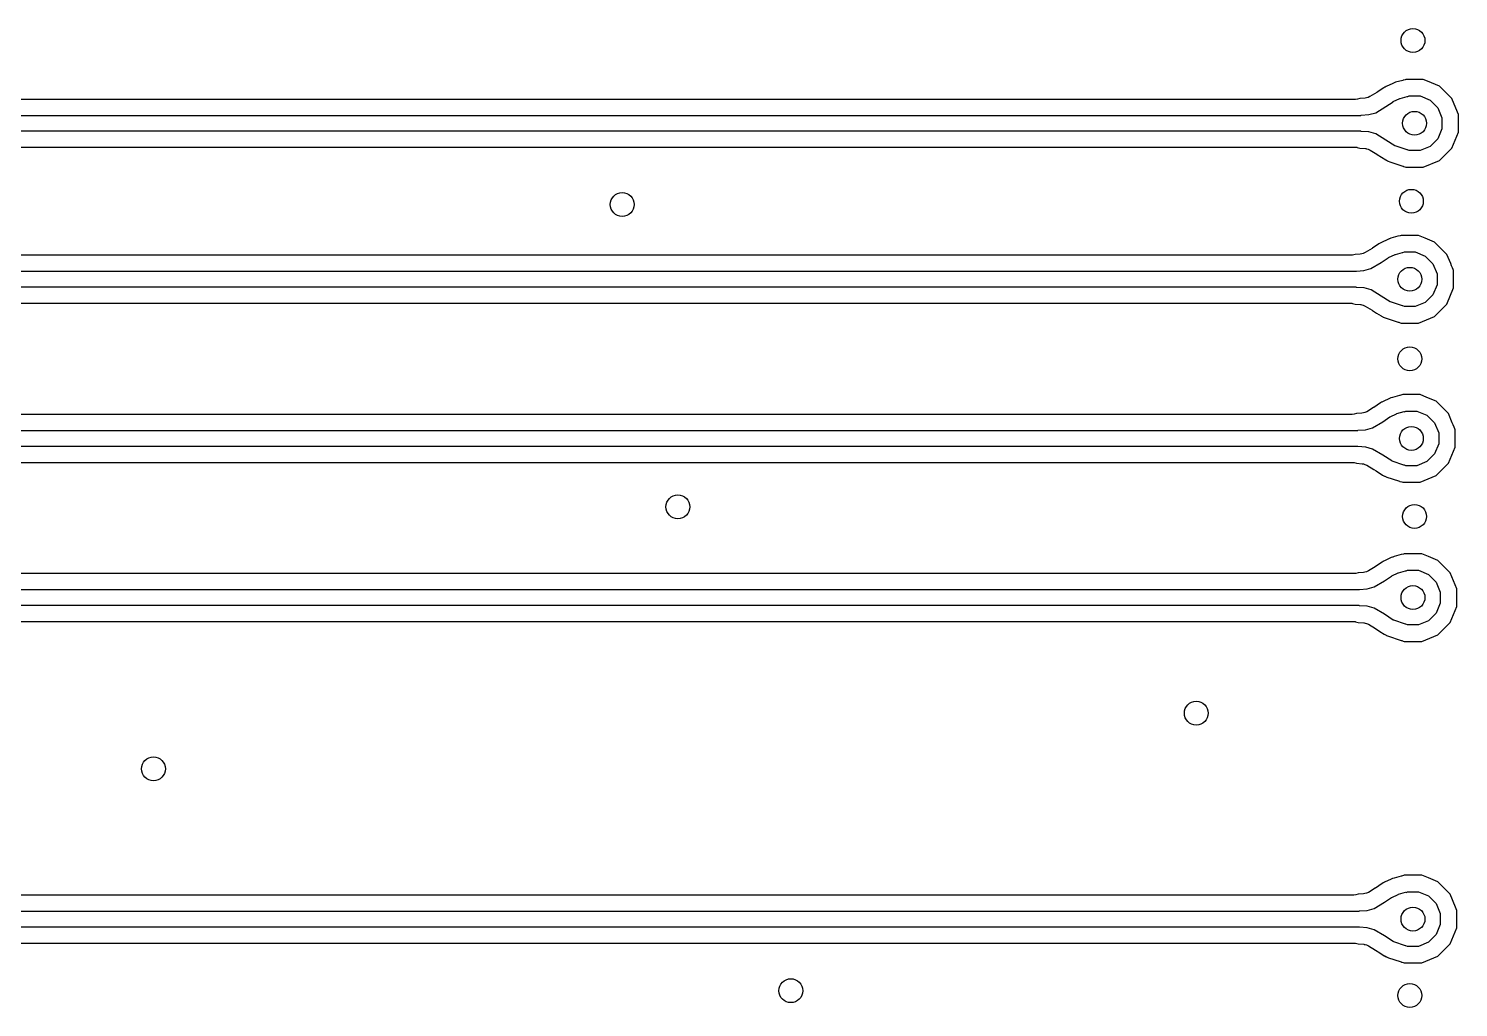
# Model space of a CAD drawing. Extents: x 114.9 to 199.6, y -137.1 to -76.7.
# Drawn here: x 173.96 to 182.95, y -97.27 to -91.12 of the extents above; entities that cross this region are included whole.
import ezdxf

# ---------------------------------------------------------------- set-up
doc = ezdxf.new("R2010")
doc.units = 0
doc.layers.add('BLACK', color=7, linetype='CONTINUOUS')

msp = doc.modelspace()

# ---------------------------------------------------------------- linework, layer by layer
at = {"layer": 'BLACK', "linetype": 'CONTINUOUS'}
for p, q in [((182.532778, -91.469188), (182.491588, -91.48843)), ((182.540844, -91.46582), (182.532778, -91.469188)), ((182.542657, -91.465149), (182.540844, -91.46582)), ((182.550964, -91.462465), (182.542657, -91.465149)), ((182.595512, -91.450078), (182.550964, -91.462465)), ((182.597881, -91.449665), (182.595512, -91.450078)), ((182.610354, -91.446506), (182.597849, -91.449485)), ((182.597849, -91.449485), (182.597881, -91.449665)), ((182.615199, -91.4445), (182.610354, -91.446506)), ((182.6152, -91.4445), (182.615199, -91.4445)), ((182.7248, -91.4445), (182.6152, -91.4445)), ((182.724801, -91.4445), (182.7248, -91.4445)), ((182.751354, -91.455499), (182.724801, -91.4445)), ((182.826058, -91.486443), (182.751354, -91.455499)), ((182.298525, -91.5695), (171.540062, -91.5695)), ((182.310846, -91.567926), (182.298525, -91.5695)), ((182.326038, -91.563979), (182.310846, -91.567926)), ((182.358977, -91.561434), (182.326038, -91.563979)), ((182.368354, -91.559782), (182.358977, -91.561434)), ((182.377384, -91.557266), (182.368354, -91.559782)), ((182.389447, -91.552078), (182.377384, -91.557266)), ((182.432562, -91.526202), (182.389447, -91.552078)), ((182.434587, -91.524918), (182.432562, -91.526202)), ((182.476044, -91.497191), (182.434587, -91.524918)), ((182.482909, -91.492969), (182.476044, -91.497191)), ((182.484439, -91.492107), (182.482909, -91.492969)), ((182.491588, -91.48843), (182.484439, -91.492107)), ((182.53624, -91.584015), (182.577423, -91.564776)), ((182.577423, -91.564776), (182.57923, -91.564108)), ((182.57923, -91.564108), (182.623778, -91.551722)), ((182.623778, -91.551722), (182.626845, -91.552096)), ((182.626845, -91.552096), (182.635859, -91.548363)), ((182.635859, -91.548363), (182.704141, -91.548363)), ((182.704141, -91.548363), (182.767225, -91.574493)), ((182.826059, -91.486444), (182.826058, -91.486443)), ((182.826061, -91.486445), (182.826059, -91.486444)), ((182.903555, -91.563939), (182.826061, -91.486445)), ((182.903555, -91.56394), (182.903555, -91.563939)), ((182.903557, -91.563942), (182.903555, -91.56394)), ((182.928426, -91.623981), (182.903557, -91.563942)), ((182.382142, -91.665461), (182.425825, -91.653288)), ((182.425825, -91.653288), (182.490097, -91.614715)), ((182.490097, -91.614715), (182.534705, -91.58488)), ((182.534705, -91.58488), (182.53624, -91.584015)), ((182.767225, -91.574493), (182.815507, -91.622775)), ((182.815507, -91.622775), (182.841637, -91.685859)), ((182.9455, -91.6652), (182.928426, -91.623981)), ((171.57, -91.67), (182.332349, -91.67)), ((182.332349, -91.67), (182.334161, -91.669166)), ((182.334161, -91.669166), (182.382142, -91.665461)), ((182.841637, -91.685859), (182.841637, -91.754141)), ((182.9455, -91.7748), (182.9455, -91.6652)), ((182.332497, -91.77), (171.590711, -91.77)), ((182.334152, -91.770842), (182.332497, -91.77)), ((182.382644, -91.774627), (182.334152, -91.770842)), ((182.426588, -91.787021), (182.382644, -91.774627)), ((182.490096, -91.825284), (182.426588, -91.787021)), ((182.546176, -91.861286), (182.490096, -91.825284)), ((182.815507, -91.817225), (182.767225, -91.865507)), ((182.841637, -91.754141), (182.815507, -91.817225)), ((182.903557, -91.876058), (182.9455, -91.7748)), ((171.652635, -91.8705), (182.299557, -91.8705)), ((182.299557, -91.8705), (182.30648, -91.870991)), ((182.30648, -91.870991), (182.309693, -91.871449)), ((182.309693, -91.871449), (182.325942, -91.876022)), ((182.325942, -91.876022), (182.36079, -91.878741)), ((182.36079, -91.878741), (182.362321, -91.87896)), ((182.362321, -91.87896), (182.362832, -91.879262)), ((182.362832, -91.879262), (182.368687, -91.880306)), ((182.368687, -91.880306), (182.377957, -91.88292)), ((182.377957, -91.88292), (182.389932, -91.888104)), ((182.389932, -91.888104), (182.433799, -91.914534)), ((182.433799, -91.914534), (182.434929, -91.915237)), ((182.434929, -91.915237), (182.461752, -91.932457)), ((182.461752, -91.932457), (182.489163, -91.950055)), ((182.548788, -91.862537), (182.546176, -91.861286)), ((182.623336, -91.887451), (182.548788, -91.862537)), ((182.624698, -91.887816), (182.623336, -91.887451)), ((182.626018, -91.88756), (182.624698, -91.887816)), ((182.635859, -91.891637), (182.626018, -91.88756)), ((182.704141, -91.891637), (182.635859, -91.891637)), ((182.767225, -91.865507), (182.704141, -91.891637)), ((182.826061, -91.953555), (182.903555, -91.876061)), ((182.903555, -91.87606), (182.903557, -91.876058)), ((182.903555, -91.876061), (182.903555, -91.87606)), ((182.489163, -91.950055), (182.489173, -91.950061)), ((182.489173, -91.950061), (182.489181, -91.950066)), ((182.489181, -91.950066), (182.489192, -91.950072)), ((182.489192, -91.950072), (182.489202, -91.950078)), ((182.489202, -91.950078), (182.492705, -91.952031)), ((182.492705, -91.952031), (182.500605, -91.956436)), ((182.500605, -91.956436), (182.503217, -91.957687)), ((182.503217, -91.957687), (182.515348, -91.962597)), ((182.515348, -91.962597), (182.589893, -91.98751)), ((182.589893, -91.98751), (182.596012, -91.989351)), ((182.596012, -91.989351), (182.597377, -91.989717)), ((182.597377, -91.989717), (182.597378, -91.989717)), ((182.597378, -91.989717), (182.597389, -91.98972)), ((182.597389, -91.98972), (182.597399, -91.98972)), ((182.597399, -91.98972), (182.597476, -91.989732)), ((182.597476, -91.989732), (182.598693, -91.990069)), ((182.598693, -91.990069), (182.600068, -91.990438)), ((182.600068, -91.990438), (182.600064, -91.99045)), ((182.600064, -91.99045), (182.608983, -91.992924)), ((182.608983, -91.992924), (182.6152, -91.9955)), ((182.6152, -91.9955), (182.615202, -91.9955)), ((182.615202, -91.9955), (182.724798, -91.9955)), ((182.724798, -91.9955), (182.7248, -91.9955)), ((182.7248, -91.9955), (182.826058, -91.953557)), ((182.826058, -91.953557), (182.82606, -91.953555)), ((182.82606, -91.953555), (182.826061, -91.953555)), ((182.454439, -92.472107), (182.452909, -92.472969)), ((182.461588, -92.46843), (182.454439, -92.472107)), ((182.502778, -92.449188), (182.461588, -92.46843)), ((182.510844, -92.44582), (182.502778, -92.449188)), ((182.512657, -92.445149), (182.510844, -92.44582)), ((182.520964, -92.442465), (182.512657, -92.445149)), ((182.565512, -92.430078), (182.520964, -92.442465)), ((182.567881, -92.429665), (182.565512, -92.430078)), ((182.580354, -92.426506), (182.567849, -92.429485)), ((182.567849, -92.429485), (182.567881, -92.429665)), ((182.585199, -92.4245), (182.580354, -92.426506)), ((182.5852, -92.4245), (182.585199, -92.4245)), ((182.6948, -92.4245), (182.5852, -92.4245)), ((182.694801, -92.4245), (182.6948, -92.4245)), ((182.736744, -92.441874), (182.694801, -92.4245)), ((182.796058, -92.466443), (182.736744, -92.441874)), ((182.796059, -92.466444), (182.796058, -92.466443)), ((182.796061, -92.466445), (182.796059, -92.466444)), ((182.873555, -92.543939), (182.796061, -92.466445)), ((182.268525, -92.5495), (172.540064, -92.5495)), ((182.280846, -92.547926), (182.268525, -92.5495)), ((182.296038, -92.543979), (182.280846, -92.547926)), ((182.328977, -92.541434), (182.296038, -92.543979)), ((182.338354, -92.539782), (182.328977, -92.541434)), ((182.347384, -92.537266), (182.338354, -92.539782)), ((182.359447, -92.532078), (182.347384, -92.537266)), ((182.402562, -92.506202), (182.359447, -92.532078)), ((182.404587, -92.504918), (182.402562, -92.506202)), ((182.446044, -92.477191), (182.404587, -92.504918)), ((182.452909, -92.472969), (182.446044, -92.477191)), ((182.50624, -92.564015), (182.547423, -92.544776)), ((182.547423, -92.544776), (182.54923, -92.544108)), ((182.54923, -92.544108), (182.593778, -92.531722)), ((182.593778, -92.531722), (182.596845, -92.532096)), ((182.596845, -92.532096), (182.605859, -92.528363)), ((182.605859, -92.528363), (182.674141, -92.528363)), ((182.674141, -92.528363), (182.737225, -92.554493)), ((182.737225, -92.554493), (182.785507, -92.602775)), ((182.873555, -92.54394), (182.873555, -92.543939)), ((182.873557, -92.543942), (182.873555, -92.54394)), ((182.89726, -92.601165), (182.873557, -92.543942)), ((172.57, -92.65), (182.302349, -92.65)), ((182.302349, -92.65), (182.304161, -92.649166)), ((182.304161, -92.649166), (182.352142, -92.645461)), ((182.352142, -92.645461), (182.395825, -92.633288)), ((182.395825, -92.633288), (182.460097, -92.594715)), ((182.460097, -92.594715), (182.504705, -92.56488)), ((182.504705, -92.56488), (182.50624, -92.564015)), ((182.785507, -92.602775), (182.811637, -92.665859)), ((182.903073, -92.615198), (182.89726, -92.601165)), ((182.908842, -92.629125), (182.903073, -92.615198)), ((182.913003, -92.639172), (182.908842, -92.629125)), ((182.9155, -92.6452), (182.913003, -92.639172)), ((182.9155, -92.7548), (182.9155, -92.6452)), ((182.811637, -92.734141), (182.785507, -92.797225)), ((182.811637, -92.665859), (182.811637, -92.734141)), ((182.302497, -92.75), (172.590711, -92.75)), ((182.304152, -92.750842), (182.302497, -92.75)), ((182.352644, -92.754627), (182.304152, -92.750842)), ((182.396588, -92.767021), (182.352644, -92.754627)), ((182.460096, -92.805284), (182.396588, -92.767021)), ((182.516176, -92.841286), (182.460096, -92.805284)), ((182.785507, -92.797225), (182.737225, -92.845507)), ((182.873557, -92.856058), (182.9155, -92.7548)), ((172.652635, -92.8505), (182.269557, -92.8505)), ((182.269557, -92.8505), (182.27648, -92.850991)), ((182.27648, -92.850991), (182.279693, -92.851449)), ((182.279693, -92.851449), (182.295942, -92.856022)), ((182.295942, -92.856022), (182.33079, -92.858741)), ((182.33079, -92.858741), (182.332321, -92.85896)), ((182.332321, -92.85896), (182.332832, -92.859262)), ((182.332832, -92.859262), (182.338687, -92.860306)), ((182.338687, -92.860306), (182.347957, -92.86292)), ((182.347957, -92.86292), (182.359932, -92.868104)), ((182.359932, -92.868104), (182.403799, -92.894534)), ((182.403799, -92.894534), (182.404929, -92.895237)), ((182.404929, -92.895237), (182.431752, -92.912457)), ((182.431752, -92.912457), (182.459163, -92.930055)), ((182.518788, -92.842537), (182.516176, -92.841286)), ((182.593336, -92.867451), (182.518788, -92.842537)), ((182.594698, -92.867816), (182.593336, -92.867451)), ((182.596018, -92.86756), (182.594698, -92.867816)), ((182.605859, -92.871637), (182.596018, -92.86756)), ((182.674141, -92.871637), (182.605859, -92.871637)), ((182.737225, -92.845507), (182.674141, -92.871637)), ((182.796061, -92.933555), (182.873555, -92.856061)), ((182.873555, -92.85606), (182.873557, -92.856058)), ((182.873555, -92.856061), (182.873555, -92.85606)), ((182.459163, -92.930055), (182.459173, -92.930061)), ((182.459173, -92.930061), (182.459181, -92.930066)), ((182.459181, -92.930066), (182.459192, -92.930072)), ((182.459192, -92.930072), (182.459202, -92.930078)), ((182.459202, -92.930078), (182.462705, -92.932031)), ((182.462705, -92.932031), (182.470605, -92.936436)), ((182.470605, -92.936436), (182.473217, -92.937687)), ((182.473217, -92.937687), (182.485239, -92.942553)), ((182.485239, -92.942553), (182.485348, -92.942597)), ((182.485348, -92.942597), (182.559893, -92.96751)), ((182.559893, -92.96751), (182.566012, -92.969351)), ((182.566012, -92.969351), (182.567377, -92.969717)), ((182.567377, -92.969717), (182.567378, -92.969717)), ((182.567378, -92.969717), (182.567389, -92.96972)), ((182.567389, -92.96972), (182.567399, -92.96972)), ((182.567399, -92.96972), (182.567476, -92.969732)), ((182.567476, -92.969732), (182.568693, -92.970069)), ((182.568693, -92.970069), (182.570068, -92.970438)), ((182.570068, -92.970438), (182.570064, -92.97045)), ((182.570064, -92.97045), (182.578983, -92.972924)), ((182.578983, -92.972924), (182.5852, -92.9755)), ((182.5852, -92.9755), (182.585202, -92.9755)), ((182.585202, -92.9755), (182.694798, -92.9755)), ((182.694798, -92.9755), (182.6948, -92.9755)), ((182.6948, -92.9755), (182.796058, -92.933557)), ((182.796058, -92.933557), (182.79606, -92.933555)), ((182.79606, -92.933555), (182.796061, -92.933555)), ((182.512778, -93.449188), (182.471588, -93.46843)), ((182.520844, -93.44582), (182.512778, -93.449188)), ((182.522657, -93.445149), (182.520844, -93.44582)), ((182.530964, -93.442465), (182.522657, -93.445149)), ((182.575512, -93.430078), (182.530964, -93.442465)), ((182.577881, -93.429665), (182.575512, -93.430078)), ((182.590354, -93.426506), (182.577849, -93.429485)), ((182.577849, -93.429485), (182.577881, -93.429665)), ((182.595199, -93.4245), (182.590354, -93.426506)), ((182.5952, -93.4245), (182.595199, -93.4245)), ((182.7048, -93.4245), (182.5952, -93.4245)), ((182.704801, -93.4245), (182.7048, -93.4245)), ((182.746744, -93.441874), (182.704801, -93.4245)), ((182.806058, -93.466443), (182.746744, -93.441874)), ((182.278525, -93.5495), (173.310064, -93.5495)), ((182.290846, -93.547926), (182.278525, -93.5495)), ((182.306038, -93.543979), (182.290846, -93.547926)), ((182.338977, -93.541434), (182.306038, -93.543979)), ((182.348354, -93.539782), (182.338977, -93.541434)), ((182.357384, -93.537266), (182.348354, -93.539782)), ((182.369447, -93.532078), (182.357384, -93.537266)), ((182.412562, -93.506202), (182.369447, -93.532078)), ((182.414587, -93.504918), (182.412562, -93.506202)), ((182.456044, -93.477191), (182.414587, -93.504918)), ((182.462909, -93.472969), (182.456044, -93.477191)), ((182.464439, -93.472107), (182.462909, -93.472969)), ((182.471588, -93.46843), (182.464439, -93.472107)), ((182.51624, -93.564015), (182.557423, -93.544776)), ((182.557423, -93.544776), (182.55923, -93.544108)), ((182.55923, -93.544108), (182.603778, -93.531722)), ((182.603778, -93.531722), (182.606845, -93.532096)), ((182.606845, -93.532096), (182.615859, -93.528363)), ((182.615859, -93.528363), (182.684141, -93.528363)), ((182.684141, -93.528363), (182.747225, -93.554493)), ((182.806059, -93.466444), (182.806058, -93.466443)), ((182.806061, -93.466445), (182.806059, -93.466444)), ((182.883555, -93.543939), (182.806061, -93.466445)), ((182.883555, -93.54394), (182.883555, -93.543939)), ((182.883557, -93.543942), (182.883555, -93.54394)), ((182.90726, -93.601165), (182.883557, -93.543942)), ((182.362142, -93.645461), (182.405825, -93.633288)), ((182.405825, -93.633288), (182.470097, -93.594715)), ((182.470097, -93.594715), (182.514705, -93.56488)), ((182.514705, -93.56488), (182.51624, -93.564015)), ((182.747225, -93.554493), (182.795507, -93.602775)), ((182.795507, -93.602775), (182.821637, -93.665859)), ((182.913073, -93.615198), (182.90726, -93.601165)), ((182.918842, -93.629125), (182.913073, -93.615198)), ((182.923003, -93.639172), (182.918842, -93.629125)), ((182.9255, -93.6452), (182.923003, -93.639172)), ((173.34, -93.65), (182.312349, -93.65)), ((182.312349, -93.65), (182.314161, -93.649166)), ((182.314161, -93.649166), (182.362142, -93.645461)), ((182.821637, -93.665859), (182.821637, -93.734141)), ((182.9255, -93.7548), (182.9255, -93.6452)), ((182.312497, -93.75), (173.360711, -93.75)), ((182.314152, -93.750842), (182.312497, -93.75)), ((182.362644, -93.754627), (182.314152, -93.750842)), ((182.406588, -93.767021), (182.362644, -93.754627)), ((182.470096, -93.805284), (182.406588, -93.767021)), ((182.526176, -93.841286), (182.470096, -93.805284)), ((182.795507, -93.797225), (182.747225, -93.845507)), ((182.821637, -93.734141), (182.795507, -93.797225)), ((182.883557, -93.856058), (182.9255, -93.7548)), ((173.422635, -93.8505), (182.279557, -93.8505)), ((182.279557, -93.8505), (182.28648, -93.850991)), ((182.28648, -93.850991), (182.289693, -93.851449)), ((182.289693, -93.851449), (182.305942, -93.856022)), ((182.305942, -93.856022), (182.34079, -93.858741)), ((182.34079, -93.858741), (182.342321, -93.85896)), ((182.342321, -93.85896), (182.342832, -93.859262)), ((182.342832, -93.859262), (182.348687, -93.860306)), ((182.348687, -93.860306), (182.357957, -93.86292)), ((182.357957, -93.86292), (182.369932, -93.868104)), ((182.369932, -93.868104), (182.413799, -93.894534)), ((182.413799, -93.894534), (182.414929, -93.895237)), ((182.414929, -93.895237), (182.429357, -93.9045)), ((182.429357, -93.9045), (182.469163, -93.930055)), ((182.528788, -93.842537), (182.526176, -93.841286)), ((182.603336, -93.867451), (182.528788, -93.842537)), ((182.604698, -93.867816), (182.603336, -93.867451)), ((182.606018, -93.86756), (182.604698, -93.867816)), ((182.615859, -93.871637), (182.606018, -93.86756)), ((182.684141, -93.871637), (182.615859, -93.871637)), ((182.747225, -93.845507), (182.684141, -93.871637)), ((182.806061, -93.933555), (182.883555, -93.856061)), ((182.883555, -93.85606), (182.883557, -93.856058)), ((182.883555, -93.856061), (182.883555, -93.85606)), ((182.469163, -93.930055), (182.469173, -93.930061)), ((182.469173, -93.930061), (182.469181, -93.930066)), ((182.469181, -93.930066), (182.469192, -93.930072)), ((182.469192, -93.930072), (182.469202, -93.930078)), ((182.469202, -93.930078), (182.472705, -93.932031)), ((182.472705, -93.932031), (182.480605, -93.936436)), ((182.480605, -93.936436), (182.483217, -93.937687)), ((182.483217, -93.937687), (182.495348, -93.942597)), ((182.495348, -93.942597), (182.569893, -93.96751)), ((182.569893, -93.96751), (182.576012, -93.969351)), ((182.576012, -93.969351), (182.577377, -93.969717)), ((182.577377, -93.969717), (182.577378, -93.969717)), ((182.577378, -93.969717), (182.577389, -93.96972)), ((182.577389, -93.96972), (182.577399, -93.96972)), ((182.577399, -93.96972), (182.577476, -93.969732)), ((182.577476, -93.969732), (182.578693, -93.970069)), ((182.578693, -93.970069), (182.580068, -93.970438)), ((182.580068, -93.970438), (182.580064, -93.97045)), ((182.580064, -93.97045), (182.588983, -93.972924)), ((182.588983, -93.972924), (182.5952, -93.9755)), ((182.5952, -93.9755), (182.595202, -93.9755)), ((182.595202, -93.9755), (182.704798, -93.9755)), ((182.704798, -93.9755), (182.7048, -93.9755)), ((182.7048, -93.9755), (182.806058, -93.933557)), ((182.806058, -93.933557), (182.80606, -93.933555)), ((182.80606, -93.933555), (182.806061, -93.933555)), ((182.522778, -94.449188), (182.481588, -94.46843)), ((182.530844, -94.44582), (182.522778, -94.449188)), ((182.532657, -94.445149), (182.530844, -94.44582)), ((182.540964, -94.442465), (182.532657, -94.445149)), ((182.585512, -94.430078), (182.540964, -94.442465)), ((182.587881, -94.429665), (182.585512, -94.430078)), ((182.600354, -94.426506), (182.587849, -94.429485)), ((182.587849, -94.429485), (182.587881, -94.429665)), ((182.605199, -94.4245), (182.600354, -94.426506)), ((182.6052, -94.4245), (182.605199, -94.4245)), ((182.7148, -94.4245), (182.6052, -94.4245)), ((182.714801, -94.4245), (182.7148, -94.4245)), ((182.756744, -94.441874), (182.714801, -94.4245)), ((182.816058, -94.466443), (182.756744, -94.441874)), ((182.358354, -94.539782), (182.348977, -94.541434)), ((182.367384, -94.537266), (182.358354, -94.539782)), ((182.379447, -94.532078), (182.367384, -94.537266)), ((182.422562, -94.506202), (182.379447, -94.532078)), ((182.424587, -94.504918), (182.422562, -94.506202)), ((182.466044, -94.477191), (182.424587, -94.504918)), ((182.472909, -94.472969), (182.466044, -94.477191)), ((182.474439, -94.472107), (182.472909, -94.472969)), ((182.481588, -94.46843), (182.474439, -94.472107)), ((182.56923, -94.544108), (182.613778, -94.531722)), ((182.613778, -94.531722), (182.616845, -94.532096)), ((182.616845, -94.532096), (182.625859, -94.528363)), ((182.625859, -94.528363), (182.694141, -94.528363)), ((182.694141, -94.528363), (182.757225, -94.554493)), ((182.816059, -94.466444), (182.816058, -94.466443)), ((182.816061, -94.466445), (182.816059, -94.466444)), ((182.893555, -94.543939), (182.816061, -94.466445)), ((182.288525, -94.5495), (173.730062, -94.5495)), ((182.300846, -94.547926), (182.288525, -94.5495)), ((182.316038, -94.543979), (182.300846, -94.547926)), ((182.348977, -94.541434), (182.316038, -94.543979)), ((182.415825, -94.633288), (182.480097, -94.594715)), ((182.480097, -94.594715), (182.524705, -94.56488)), ((182.524705, -94.56488), (182.52624, -94.564015)), ((182.52624, -94.564015), (182.567423, -94.544776)), ((182.567423, -94.544776), (182.56923, -94.544108)), ((182.757225, -94.554493), (182.805507, -94.602775)), ((182.805507, -94.602775), (182.831637, -94.665859)), ((182.893555, -94.54394), (182.893555, -94.543939)), ((182.893557, -94.543942), (182.893555, -94.54394)), ((182.9355, -94.6452), (182.893557, -94.543942)), ((173.76, -94.65), (182.322349, -94.65)), ((182.322349, -94.65), (182.324161, -94.649166)), ((182.324161, -94.649166), (182.372142, -94.645461)), ((182.372142, -94.645461), (182.415825, -94.633288)), ((182.831637, -94.665859), (182.831637, -94.734141)), ((182.9355, -94.7548), (182.9355, -94.6452)), ((182.322497, -94.75), (173.78071, -94.75)), ((182.324152, -94.750842), (182.322497, -94.75)), ((182.372644, -94.754627), (182.324152, -94.750842)), ((182.416588, -94.767021), (182.372644, -94.754627)), ((182.480096, -94.805284), (182.416588, -94.767021)), ((182.536176, -94.841286), (182.480096, -94.805284)), ((182.805507, -94.797225), (182.757225, -94.845507)), ((182.831637, -94.734141), (182.805507, -94.797225)), ((182.893557, -94.856058), (182.935335, -94.755198)), ((182.935335, -94.755198), (182.9355, -94.7548)), ((173.842635, -94.8505), (182.289557, -94.8505)), ((182.289557, -94.8505), (182.29648, -94.850991)), ((182.29648, -94.850991), (182.299693, -94.851449)), ((182.299693, -94.851449), (182.315942, -94.856022)), ((182.315942, -94.856022), (182.35079, -94.858741)), ((182.35079, -94.858741), (182.352321, -94.85896)), ((182.352321, -94.85896), (182.352832, -94.859262)), ((182.352832, -94.859262), (182.358687, -94.860306)), ((182.358687, -94.860306), (182.367957, -94.86292)), ((182.367957, -94.86292), (182.379932, -94.868104)), ((182.379932, -94.868104), (182.423799, -94.894534)), ((182.423799, -94.894534), (182.424929, -94.895237)), ((182.424929, -94.895237), (182.451752, -94.912457)), ((182.538788, -94.842537), (182.536176, -94.841286)), ((182.613336, -94.867451), (182.538788, -94.842537)), ((182.614698, -94.867816), (182.613336, -94.867451)), ((182.616018, -94.86756), (182.614698, -94.867816)), ((182.625859, -94.871637), (182.616018, -94.86756)), ((182.694141, -94.871637), (182.625859, -94.871637)), ((182.757225, -94.845507), (182.694141, -94.871637)), ((182.816061, -94.933555), (182.893555, -94.856061)), ((182.893555, -94.85606), (182.893557, -94.856058)), ((182.893555, -94.856061), (182.893555, -94.85606)), ((182.451752, -94.912457), (182.479163, -94.930055)), ((182.479163, -94.930055), (182.479173, -94.930061)), ((182.479173, -94.930061), (182.479181, -94.930066)), ((182.479181, -94.930066), (182.479192, -94.930072)), ((182.479192, -94.930072), (182.479202, -94.930078)), ((182.479202, -94.930078), (182.482705, -94.932031)), ((182.482705, -94.932031), (182.490605, -94.936436)), ((182.490605, -94.936436), (182.493217, -94.937687)), ((182.493217, -94.937687), (182.505348, -94.942597)), ((182.505348, -94.942597), (182.579893, -94.96751)), ((182.579893, -94.96751), (182.586012, -94.969351)), ((182.586012, -94.969351), (182.587377, -94.969717)), ((182.587377, -94.969717), (182.587378, -94.969717)), ((182.587378, -94.969717), (182.587389, -94.96972)), ((182.587389, -94.96972), (182.587399, -94.96972)), ((182.587399, -94.96972), (182.587476, -94.969732)), ((182.587476, -94.969732), (182.588693, -94.970069)), ((182.588693, -94.970069), (182.590068, -94.970438)), ((182.590068, -94.970438), (182.590064, -94.97045)), ((182.590064, -94.97045), (182.598983, -94.972924)), ((182.598983, -94.972924), (182.6052, -94.9755)), ((182.6052, -94.9755), (182.605202, -94.9755)), ((182.605202, -94.9755), (182.714798, -94.9755)), ((182.714798, -94.9755), (182.7148, -94.9755)), ((182.7148, -94.9755), (182.816058, -94.933557)), ((182.816058, -94.933557), (182.81606, -94.933555)), ((182.81606, -94.933555), (182.816061, -94.933555)), ((182.466044, -96.497191), (182.424587, -96.524918)), ((182.472909, -96.492969), (182.466044, -96.497191)), ((182.474439, -96.492107), (182.472909, -96.492969)), ((182.481588, -96.48843), (182.474439, -96.492107)), ((182.522778, -96.469188), (182.481588, -96.48843)), ((182.530844, -96.46582), (182.522778, -96.469188)), ((182.532657, -96.465149), (182.530844, -96.46582)), ((182.540964, -96.462465), (182.532657, -96.465149)), ((182.585512, -96.450078), (182.540964, -96.462465)), ((182.587881, -96.449665), (182.585512, -96.450078)), ((182.600354, -96.446506), (182.587849, -96.449485)), ((182.587849, -96.449485), (182.587881, -96.449665)), ((182.605199, -96.4445), (182.600354, -96.446506)), ((182.6052, -96.4445), (182.605199, -96.4445)), ((182.7148, -96.4445), (182.6052, -96.4445)), ((182.714801, -96.4445), (182.7148, -96.4445)), ((182.756744, -96.461874), (182.714801, -96.4445)), ((182.816058, -96.486443), (182.756744, -96.461874)), ((182.816059, -96.486444), (182.816058, -96.486443)), ((182.816061, -96.486445), (182.816059, -96.486444)), ((182.893555, -96.563939), (182.816061, -96.486445)), ((182.288525, -96.5695), (173.120064, -96.5695)), ((182.300846, -96.567926), (182.288525, -96.5695)), ((182.316038, -96.563979), (182.300846, -96.567926)), ((182.348977, -96.561434), (182.316038, -96.563979)), ((182.358354, -96.559782), (182.348977, -96.561434)), ((182.367384, -96.557266), (182.358354, -96.559782)), ((182.379447, -96.552078), (182.367384, -96.557266)), ((182.422562, -96.526202), (182.379447, -96.552078)), ((182.424587, -96.524918), (182.422562, -96.526202)), ((182.480097, -96.614715), (182.524705, -96.58488)), ((182.524705, -96.58488), (182.52624, -96.584015)), ((182.52624, -96.584015), (182.567423, -96.564776)), ((182.567423, -96.564776), (182.56923, -96.564108)), ((182.56923, -96.564108), (182.613778, -96.551722)), ((182.613778, -96.551722), (182.616845, -96.552096)), ((182.616845, -96.552096), (182.625859, -96.548363)), ((182.625859, -96.548363), (182.694141, -96.548363)), ((182.694141, -96.548363), (182.757225, -96.574493)), ((182.757225, -96.574493), (182.805507, -96.622775)), ((182.893555, -96.56394), (182.893555, -96.563939)), ((182.893557, -96.563942), (182.893555, -96.56394)), ((182.927215, -96.645198), (182.893557, -96.563942)), ((173.15, -96.67), (182.322349, -96.67)), ((182.322349, -96.67), (182.324161, -96.669166)), ((182.324161, -96.669166), (182.372142, -96.665461)), ((182.372142, -96.665461), (182.415825, -96.653288)), ((182.415825, -96.653288), (182.480097, -96.614715)), ((182.805507, -96.622775), (182.831637, -96.685859)), ((182.831637, -96.685859), (182.831637, -96.754141)), ((182.9355, -96.6652), (182.927215, -96.645198)), ((182.9355, -96.7748), (182.9355, -96.6652)), ((182.322497, -96.77), (173.170711, -96.77)), ((182.324152, -96.770842), (182.322497, -96.77)), ((182.372644, -96.774627), (182.324152, -96.770842)), ((182.416588, -96.787021), (182.372644, -96.774627)), ((182.831637, -96.754141), (182.805507, -96.817225)), ((182.893557, -96.876058), (182.9355, -96.7748)), ((173.232635, -96.8705), (182.289557, -96.8705)), ((182.289557, -96.8705), (182.29648, -96.870991)), ((182.29648, -96.870991), (182.299693, -96.871449)), ((182.299693, -96.871449), (182.315942, -96.876022)), ((182.315942, -96.876022), (182.35079, -96.878741)), ((182.480096, -96.825284), (182.416588, -96.787021)), ((182.536176, -96.861286), (182.480096, -96.825284)), ((182.538788, -96.862537), (182.536176, -96.861286)), ((182.613336, -96.887451), (182.538788, -96.862537)), ((182.757225, -96.865507), (182.694141, -96.891637)), ((182.805507, -96.817225), (182.757225, -96.865507)), ((182.816061, -96.953555), (182.893555, -96.876061)), ((182.893555, -96.87606), (182.893557, -96.876058)), ((182.893555, -96.876061), (182.893555, -96.87606)), ((182.35079, -96.878741), (182.352321, -96.87896)), ((182.352321, -96.87896), (182.352832, -96.879262)), ((182.352832, -96.879262), (182.358687, -96.880306)), ((182.358687, -96.880306), (182.367957, -96.88292)), ((182.367957, -96.88292), (182.379932, -96.888104)), ((182.379932, -96.888104), (182.423799, -96.914534)), ((182.423799, -96.914534), (182.424929, -96.915237)), ((182.424929, -96.915237), (182.451752, -96.932457)), ((182.451752, -96.932457), (182.479163, -96.950055)), ((182.479163, -96.950055), (182.479173, -96.950061)), ((182.479173, -96.950061), (182.479181, -96.950066)), ((182.479181, -96.950066), (182.479192, -96.950072)), ((182.479192, -96.950072), (182.479202, -96.950078)), ((182.479202, -96.950078), (182.482705, -96.952031)), ((182.482705, -96.952031), (182.490605, -96.956436)), ((182.490605, -96.956436), (182.493217, -96.957687)), ((182.493217, -96.957687), (182.505348, -96.962597)), ((182.505348, -96.962597), (182.579893, -96.98751)), ((182.614698, -96.887816), (182.613336, -96.887451)), ((182.616018, -96.88756), (182.614698, -96.887816)), ((182.625859, -96.891637), (182.616018, -96.88756)), ((182.694141, -96.891637), (182.625859, -96.891637)), ((182.7148, -96.9955), (182.816058, -96.953557)), ((182.816058, -96.953557), (182.81606, -96.953555)), ((182.81606, -96.953555), (182.816061, -96.953555)), ((182.579893, -96.98751), (182.586012, -96.989351)), ((182.586012, -96.989351), (182.587377, -96.989717)), ((182.587377, -96.989717), (182.587378, -96.989717)), ((182.587378, -96.989717), (182.587389, -96.98972)), ((182.587389, -96.98972), (182.587399, -96.98972)), ((182.587399, -96.98972), (182.587476, -96.989732)), ((182.587476, -96.989732), (182.588693, -96.990069)), ((182.588693, -96.990069), (182.590068, -96.990438)), ((182.590068, -96.990438), (182.590064, -96.99045)), ((182.590064, -96.99045), (182.598983, -96.992924)), ((182.598983, -96.992924), (182.6052, -96.9955)), ((182.6052, -96.9955), (182.605202, -96.9955)), ((182.605202, -96.9955), (182.714798, -96.9955)), ((182.714798, -96.9955), (182.7148, -96.9955))]:
    msp.add_line(p, q, dxfattribs=at)
at = {"layer": 'BLACK'}
for centre in [(182.66, -91.2), (182.67, -91.72), (177.69, -92.23), (182.65, -92.21), (182.64, -92.7), (182.64, -93.2), (182.65, -93.7), (178.04, -94.13), (182.67, -94.19), (182.66, -94.7), (181.298, -95.426), (174.743433, -95.776258), (182.66, -96.72), (178.75, -97.17), (182.64, -97.2)]:
    msp.add_circle(centre, 0.075, dxfattribs=at)
at = {"layer": 'WHITE'}
for centre in [(182.66, -91.2), (182.67, -91.72), (177.69, -92.23), (182.65, -92.21), (182.64, -92.7), (182.64, -93.2), (182.65, -93.7), (178.04, -94.13), (182.67, -94.19), (182.66, -94.7), (181.298, -95.426), (174.743433, -95.776258), (182.66, -96.72), (178.75, -97.17), (182.64, -97.2)]:
    msp.add_circle(centre, 0.075, dxfattribs=at)

doc.saveas('drawing.dxf')
